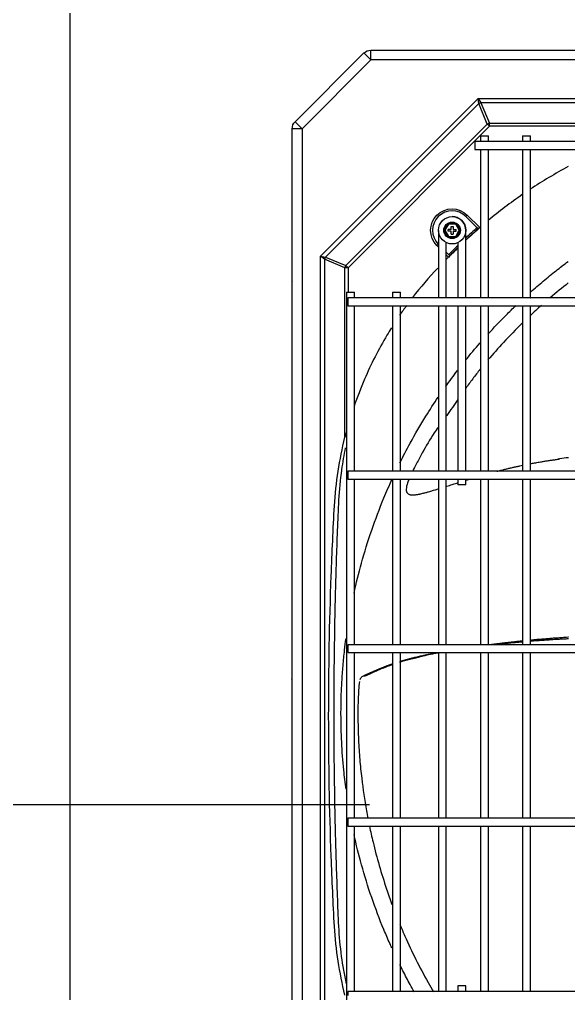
# Model space of a CAD drawing. Header units: millimetres. Extents: x 0 to 504600, y 0 to 118800.
# Drawn here: x 430673.9 to 430955, y 50773.3 to 51271.9 of the extents above; entities that cross this region are included whole.
import ezdxf

# ---------------------------------------------------------------- set-up
doc = ezdxf.new("R2010")
doc.units = ezdxf.units.MM
doc.header["$LTSCALE"] = 200
for name, color, linetype in [('LG-AIRCON', 240, 'Continuous'), ('PAD', 5, 'Continuous'), ('냉매배관평면도', 2, 'Continuous')]:
    doc.layers.add(name, color=color, linetype=linetype)

# ---------------------------------------------------------------- blocks, each defined once
blk = doc.blocks.new('UXB1', base_point=(168674.67, -72229.04))
at = {"layer": 'LG-AIRCON', "color": 0}
for p, q in [((168055, -71503.83), (168090.21, -71468.62)), ((168093.75, -71472.16), (168090.21, -71468.62)), ((168093.75, -71467.16), (169255.13, -71467.16)), ((168093.75, -71472.16), (168093.75, -71467.16)), ((168093.75, -71472.16), (168058.54, -71507.37)), ((169255.13, -71472.16), (168093.75, -71472.16)), ((168067.94, -71572.66), (168148.66, -71491.95)), ((168149.08, -71494.52), (168070.52, -71573.09)), ((168148.66, -71491.95), (169200.23, -71491.95)), ((168149.08, -71494.52), (168148.66, -71491.95)), ((168148.66, -71491.95), (168150.18, -71494.07)), ((168153.42, -71505), (168149.08, -71494.52)), ((168150.18, -71494.07), (168154.52, -71504.54)), ((169198.7, -71494.07), (168150.18, -71494.07)), ((168058.54, -71507.37), (168055, -71503.83)), ((168080.99, -71577.43), (168153.42, -71505)), ((168154.52, -71506.1), (168153.42, -71505)), ((168154.52, -71504.54), (168251.98, -71504.54)), ((168154.52, -71506.1), (168154.52, -71504.54)), ((168053.54, -72188.36), (168053.54, -71507.37)), ((168058.54, -71507.37), (168053.54, -71507.37)), ((168058.54, -71507.37), (168058.54, -72188.36)), ((168154.52, -71506.1), (168082.09, -71578.53)), ((168246.14, -71506.1), (168154.52, -71506.1)), ((169201.5, -71513.99), (168146.95, -71513.99)), ((168146.95, -71513.99), (168146.95, -71515.99)), ((168149.95, -71510.99), (168149.95, -71513.99)), ((168149.95, -71510.99), (168153.95, -71510.99)), ((168153.95, -71513.99), (168153.95, -71510.99)), ((168171.52, -71510.99), (168171.52, -71513.99)), ((168171.52, -71510.99), (168175.52, -71510.99)), ((168175.52, -71513.99), (168175.52, -71510.99)), ((168146.95, -71515.99), (168146.95, -71517.99)), ((168146.95, -71517.99), (169201.5, -71517.99)), ((168149.95, -71517.99), (168149.95, -71593.98)), ((168153.95, -71593.98), (168153.95, -71517.99)), ((168171.52, -71517.99), (168171.52, -71593.98)), ((168175.52, -71593.98), (168175.52, -71517.99)), ((168143.16, -71551.62), (168142.46, -71552.32)), ((168148.78, -71558.64), (168142.46, -71552.32)), ((168143.16, -71551.62), (168149.53, -71557.99)), ((168128.39, -71559.42), (168128.39, -71573.32)), ((168131.14, -71559.39), (168133.26, -71555.71)), ((168133.26, -71563.07), (168131.14, -71559.39)), ((168131.14, -71559.39), (168131.71, -71559.39)), ((168133.55, -71556.21), (168131.71, -71559.39)), ((168131.71, -71559.39), (168133.55, -71562.57)), ((168133.26, -71555.71), (168137.51, -71555.71)), ((168133.26, -71555.71), (168133.55, -71556.21)), ((168134.89, -71558.89), (168133.39, -71558.89)), ((168133.39, -71559.89), (168133.39, -71558.89)), ((168134.89, -71559.89), (168133.39, -71559.89)), ((168137.22, -71556.21), (168133.55, -71556.21)), ((168134.89, -71557.39), (168135.89, -71557.39)), ((168134.89, -71558.89), (168134.89, -71557.39)), ((168134.89, -71561.39), (168134.89, -71559.89)), ((168135.89, -71557.39), (168135.89, -71558.89)), ((168135.89, -71558.89), (168137.39, -71558.89)), ((168135.89, -71559.89), (168135.89, -71561.39)), ((168135.89, -71559.89), (168137.39, -71559.89)), ((168137.22, -71556.21), (168137.51, -71555.71)), ((168139.06, -71559.39), (168137.22, -71556.21)), ((168137.22, -71562.57), (168139.06, -71559.39)), ((168137.39, -71559.89), (168137.39, -71558.89)), ((168137.51, -71555.71), (168139.63, -71559.39)), ((168139.63, -71559.39), (168137.51, -71563.07)), ((168139.06, -71559.39), (168139.63, -71559.39)), ((168142.38, -71573.32), (168142.38, -71559.56)), ((168133.26, -71563.07), (168133.55, -71562.57)), ((168137.51, -71563.07), (168133.26, -71563.07)), ((168133.55, -71562.57), (168137.22, -71562.57)), ((168134.89, -71561.39), (168135.89, -71561.39)), ((168137.22, -71562.57), (168137.51, -71563.07)), ((168127.61, -71567.17), (168128.32, -71566.46)), ((168128.39, -71567.95), (168127.61, -71567.17)), ((168128.32, -71566.46), (168128.39, -71566.53)), ((168132.39, -71573.32), (168132.39, -71565.72)), ((168138.38, -71565.72), (168138.38, -71573.32)), ((168067.94, -72063.22), (168067.94, -71572.66)), ((168067.94, -71572.66), (168070.52, -71573.09)), ((168070.06, -71574.19), (168067.94, -71572.66)), ((168080.54, -71578.53), (168070.06, -71574.19)), ((168070.06, -71574.19), (168070.06, -72061.7)), ((168070.52, -71573.09), (168080.99, -71577.43)), ((168128.39, -71573.32), (168128.39, -71576.15)), ((168132.39, -71570.54), (168134.24, -71572.38)), ((168133.54, -71573.1), (168132.39, -71571.95)), ((168132.39, -71576.15), (168132.39, -71573.32)), ((168138.38, -71571.1), (168138.38, -71585.72)), ((168142.38, -71585.72), (168142.38, -71571.1)), ((168080.54, -71665.32), (168080.54, -71578.53)), ((168082.09, -71578.53), (168080.54, -71578.53)), ((168082.09, -71578.53), (168080.99, -71577.43)), ((168082.09, -71578.53), (168082.09, -71590.98)), ((168128.39, -71576.15), (168128.39, -71579.81)), ((168128.39, -71576.15), (168128.39, -71576.15)), ((168128.39, -71579.81), (168128.39, -71582.63)), ((168132.39, -71579.81), (168132.39, -71576.15)), ((168132.39, -71576.15), (168132.39, -71576.15)), ((168132.39, -71576.15), (168132.39, -71576.15)), ((168132.39, -71582.63), (168132.39, -71579.81)), ((168128.39, -71582.63), (168128.39, -71593.98)), ((168132.39, -71593.98), (168132.39, -71582.63)), ((168138.38, -71582.63), (168138.38, -71593.98)), ((168142.38, -71593.98), (168142.38, -71582.63)), ((168053.34, -71586.31), (168053.34, -71589.31)), ((168053.34, -71589.31), (168053.34, -71785.94)), ((168053.54, -71589.31), (168053.34, -71589.31)), ((168081.39, -71590.98), (168081.39, -72044.9)), ((168081.39, -71590.98), (168085.39, -71590.98)), ((169266.49, -71593.97), (168081.96, -71593.97)), ((168081.96, -71593.97), (168081.96, -71595.97)), ((168085.39, -71593.98), (168085.39, -71590.98)), ((168104.89, -71590.98), (168104.89, -71593.98)), ((168104.89, -71590.98), (168108.89, -71590.98)), ((168108.89, -71593.98), (168108.89, -71590.98)), ((168175.52, -71593.9), (168175.63, -71593.97)), ((168081.96, -71595.97), (168081.96, -71597.97)), ((168081.96, -71597.97), (169266.49, -71597.97)), ((168085.39, -71682.76), (168085.39, -71597.98)), ((168104.89, -71597.98), (168104.89, -71682.76)), ((168108.89, -71682.76), (168108.89, -71597.98)), ((168128.39, -71597.98), (168128.39, -71682.76)), ((168132.39, -71682.76), (168132.39, -71597.98)), ((168138.38, -71597.97), (168138.38, -71682.76)), ((168142.38, -71682.76), (168142.38, -71597.97)), ((168149.95, -71597.98), (168149.95, -71682.77)), ((168153.95, -71682.77), (168153.95, -71597.98)), ((168171.52, -71597.98), (168171.52, -71682.77)), ((168175.52, -71682.77), (168175.52, -71597.98)), ((169266.49, -71682.76), (168081.96, -71682.76)), ((168081.96, -71682.76), (168081.96, -71684.76)), ((168081.96, -71684.76), (168081.96, -71686.76)), ((168081.96, -71686.76), (169266.49, -71686.76)), ((168085.39, -71771.55), (168085.39, -71686.76)), ((168104.89, -71686.76), (168104.89, -71771.55)), ((168108.89, -71771.55), (168108.89, -71686.76)), ((168128.39, -71686.76), (168128.39, -71771.55)), ((168128.39, -71686.76), (168128.39, -71771.55)), ((168132.39, -71771.55), (168132.39, -71686.76)), ((168138.38, -71686.76), (168138.38, -71689.76)), ((168142.38, -71689.76), (168142.38, -71686.76)), ((168149.95, -71686.77), (168149.95, -71771.55)), ((168153.95, -71771.55), (168153.95, -71686.77)), ((168171.52, -71686.77), (168171.52, -71771.55)), ((168175.52, -71771.55), (168175.52, -71686.77)), ((169266.49, -71771.55), (168081.96, -71771.55)), ((168081.96, -71771.55), (168081.96, -71773.55)), ((168081.96, -71773.55), (168081.96, -71775.55)), ((168081.96, -71775.55), (169266.49, -71775.55)), ((168085.39, -71860.33), (168085.39, -71775.55)), ((168104.89, -71775.55), (168104.89, -71860.33)), ((168108.89, -71860.33), (168108.89, -71775.55)), ((168128.39, -71775.55), (168128.39, -71860.33)), ((168132.39, -71860.33), (168132.39, -71775.55)), ((168149.95, -71775.55), (168149.95, -71860.33)), ((168153.95, -71860.33), (168153.95, -71775.55)), ((168171.52, -71775.55), (168171.52, -71860.33)), ((168175.52, -71860.33), (168175.52, -71775.55)), ((168053.54, -71785.94), (168053.34, -71785.94)), ((168053.34, -71785.94), (168053.34, -71788.94)), ((169266.49, -71860.33), (168081.96, -71860.33)), ((168081.96, -71860.33), (168081.96, -71862.33)), ((168081.96, -71862.33), (168081.96, -71864.33)), ((168081.96, -71864.33), (169266.49, -71864.33)), ((168085.39, -71949.12), (168085.39, -71864.33)), ((168104.89, -71864.33), (168104.89, -71949.12)), ((168108.89, -71949.12), (168108.89, -71864.33)), ((168128.39, -71864.33), (168128.39, -71949.12)), ((168132.39, -71949.12), (168132.39, -71864.33)), ((168149.95, -71864.33), (168149.95, -71949.11)), ((168153.95, -71949.11), (168153.95, -71864.33)), ((168171.52, -71864.33), (168171.52, -71949.11)), ((168175.52, -71949.11), (168175.52, -71864.33)), ((168138.38, -71946.12), (168138.38, -71949.12)), ((168142.38, -71946.12), (168138.38, -71946.12)), ((168142.38, -71949.12), (168142.38, -71946.12)), ((169266.49, -71949.12), (168081.96, -71949.12)), ((168081.96, -71949.12), (168081.96, -71951.12))]:
    blk.add_line(p, q, dxfattribs=at)
for radius in [7, 4.25, 4.25]:
    blk.add_circle((168135.39, -71559.39), radius, dxfattribs=at)
at = {"layer": 'LG-AIRCON', "color": 0, "extrusion": (0, 0, -1)}
for centre, radius, start, end in [((-168093.75, -71472.16), 5, 45, 90), ((-168058.54, -71507.37), 5, 0, 45), ((-168135.39, -71559.39), 11, 315, 135), ((-168054.14, -71788.94), 0.8, 318.5895, 0)]:
    blk.add_arc(centre, radius, start, end, dxfattribs=at)
at = {"layer": 'LG-AIRCON', "color": 0}
for centre, radius, start, end in [((168135.39, -71559.39), 10, 45, 225), ((168054.14, -71586.31), 0.8, 138.5895, 180)]:
    blk.add_arc(centre, radius, start, end, dxfattribs=at)
for centre, major_axis in [((168150.18, -71495.62), (-2.03, -0.84)), ((168154.52, -71506.1), (-2.03, -0.84)), ((168071.62, -71574.19), (-0.84, -2.03)), ((168082.09, -71578.53), (-0.84, -2.03))]:
    blk.add_ellipse(centre, major_axis=major_axis, ratio=0.678598, start_param=4.438375, end_param=4.986403, dxfattribs=at)
for points in [[(168194.86, -71526.76), (168188.19, -71530.34), (168181.68, -71534.24), (168175.38, -71538.4)], [(168149.92, -71557.78), (168147.32, -71560.02), (168144.75, -71562.32), (168142.23, -71564.68)], [(168148.4, -71557.91), (168146.32, -71559.72), (168144.27, -71561.57), (168142.25, -71563.45)], [(168148.93, -71558.51), (168146.7, -71560.45), (168144.51, -71562.43), (168142.35, -71564.45)], [(168148.78, -71558.64), (168146.6, -71560.54), (168144.46, -71562.47), (168142.35, -71564.45)], [(168149.53, -71557.99), (168149.28, -71558.21), (168149.03, -71558.43), (168148.78, -71558.64)], [(168138.26, -71567.25), (168136.66, -71568.8), (168135.08, -71570.37), (168133.52, -71571.97)], [(168138.25, -71568.48), (168136.65, -71570.04), (168135.08, -71571.62), (168133.52, -71573.22)], [(168138.36, -71568.26), (168136.92, -71569.67), (168135.5, -71571.09), (168134.1, -71572.53)], [(168138.36, -71568.26), (168136.97, -71569.62), (168135.6, -71570.99), (168134.24, -71572.38)], [(168133.02, -71573.64), (168132.77, -71573.88), (168132.52, -71574.13), (168132.27, -71574.37)], [(168133.54, -71573.1), (168133.36, -71573.28), (168133.19, -71573.46), (168133.02, -71573.64)], [(168134.24, -71572.38), (168134, -71572.62), (168133.77, -71572.86), (168133.54, -71573.1)], [(168128.05, -71578.69), (168123.48, -71583.51), (168119.19, -71588.53), (168115.17, -71593.74)], [(168194.88, -71586.34), (168191.76, -71588.77), (168188.68, -71591.28), (168185.64, -71593.88)], [(168112, -71597.96), (168110.83, -71599.58), (168109.67, -71601.22), (168108.54, -71602.87)], [(168163.05, -71602.76), (168164.74, -71601.09), (168166.44, -71599.43), (168168.15, -71597.79)], [(168181.13, -71597.8), (168179.18, -71599.54), (168177.25, -71601.32), (168175.33, -71603.12)], [(168153.71, -71612.57), (168156.77, -71609.25), (168159.91, -71606.01), (168163.05, -71602.76)], [(168142.29, -71625.88), (168144.7, -71622.87), (168147.17, -71619.91), (168149.72, -71617.01)], [(168132.14, -71639.28), (168134.09, -71636.54), (168136.09, -71633.84), (168138.14, -71631.17)], [(168081.38, -71662.06), (168081.09, -71663.15), (168080.8, -71664.24), (168080.54, -71665.32)]]:
    blk.add_open_spline(points, degree=3, dxfattribs=at)
for points, knots in [([(168171.44, -71541.06), (168171.4, -71541.08), (168171.36, -71541.11), (168165.29, -71545.29), (168159.46, -71549.7), (168153.82, -71554.36)], [0, 0, 0, 0, 0.006395, 0.006395, 1, 1, 1, 1]), ([(168142.38, -71559.39), (168142.38, -71558.78), (168142.23, -71557.65), (168141.47, -71555.71), (168140.05, -71553.98), (168138.17, -71552.89), (168136.64, -71552.46), (168135.77, -71552.4), (168135.42, -71552.4)], [0, 0, 0, 0, 0.164287, 0.313707, 0.566616, 0.76053, 0.902583, 1, 1, 1, 1]), ([(168175.3, -71591.21), (168175.41, -71591.11), (168177.64, -71589.13), (168182.02, -71585.35), (168188.41, -71580.17), (168192.68, -71576.9), (168194.75, -71575.36)], [0, 0, 0, 0, 0.017533, 0.356451, 0.69177, 1, 1, 1, 1]), ([(168104.3, -71609.36), (168103.53, -71610.59), (168102.78, -71611.84), (168097.75, -71620.3), (168093.88, -71627.87), (168088.59, -71640.18), (168086.81, -71644.8), (168085.21, -71649.49)], [0, 0, 0, 0, 0.098577, 0.098577, 0.666537, 0.666537, 1, 1, 1, 1]), ([(168171.33, -71606.97), (168168.08, -71610.15), (168162.13, -71616.25), (168156.35, -71622.67), (168153.74, -71625.72)], [0, 0, 0, 0, 0.536431, 1, 1, 1, 1]), ([(168149.78, -71630.49), (168148.47, -71632.11), (168145.95, -71635.35), (168143.52, -71638.68), (168142.34, -71640.34)], [0, 0, 0, 0, 0.50822, 1, 1, 1, 1]), ([(168108.63, -71678.47), (168110.32, -71675.06), (168114.54, -71666.97), (168121.1, -71655.73), (168126.11, -71648.01), (168128.3, -71644.79)], [0, 0, 0, 0, 0.29252, 0.701104, 1, 1, 1, 1]), ([(168138.38, -71645.98), (168136.49, -71648.7), (168134.51, -71651.56), (168132.47, -71654.39), (168132.39, -71654.51)], [0, 0, 0, 0, 0.95904, 1, 1, 1, 1]), ([(168128.35, -71660.09), (168127.64, -71661.1), (168124.69, -71665.33), (168120.97, -71671.56), (168117.48, -71678.2), (168115.87, -71681.39), (168115.21, -71682.73)], [0, 0, 0, 0, 0.141815, 0.593329, 0.830923, 1, 1, 1, 1]), ([(168072.18, -71808.1), (168072.18, -71784.13), (168072.62, -71760.17), (168073.71, -71730.24), (168073.96, -71724.26), (168074.51, -71712.31), (168074.78, -71706.33), (168075.88, -71688.47), (168077.68, -71676.78), (168080.54, -71665.32)], [0, 0, 0, 0, 0.5, 0.5, 0.625, 0.625, 0.75, 0.75, 1, 1, 1, 1]), ([(168080.69, -71670.66), (168079.94, -71674.39), (168079.3, -71678.15), (168078.06, -71687.09), (168077.55, -71692.3), (168076.96, -71702.7), (168076.8, -71707.91), (168076.19, -71723.53), (168075.86, -71733.95), (168075.06, -71765.21), (168074.78, -71786.06), (168074.78, -71806.9)], [0, 0, 0, 0, 0.084354, 0.084354, 0.19881, 0.19881, 0.313265, 0.313265, 0.542177, 0.542177, 1, 1, 1, 1]), ([(168158.35, -71682.75), (168159.02, -71682.58), (168160.07, -71682.31), (168161.7, -71681.9), (168163.21, -71681.53), (168164.93, -71681.11), (168166.67, -71680.71), (168168.4, -71680.32), (168170, -71679.97), (168171.03, -71679.75), (168171.48, -71679.65)], [0, 0, 0, 0, 0.15983, 0.246701, 0.377006, 0.507312, 0.637617, 0.767923, 0.898228, 1, 1, 1, 1]), ([(168175.49, -71678.85), (168176.21, -71678.71), (168177.32, -71678.5), (168179.21, -71678.16), (168180.97, -71677.85), (168182.94, -71677.53), (168184.74, -71677.25), (168186.56, -71676.99), (168188.38, -71676.73), (168189.59, -71676.58), (168190.2, -71676.5)], [0, 0, 0, 0, 0.150864, 0.231719, 0.393427, 0.514709, 0.635991, 0.757272, 0.878554, 1, 1, 1, 1]), ([(168189.68, -71676.44), (168189.97, -71676.38), (168191.72, -71676.04), (168193.49, -71675.78), (168194.97, -71675.61)], [0, 0, 0, 0, 0.168799, 1, 1, 1, 1]), ([(168085.18, -71745.11), (168086.3, -71739.99), (168090.4, -71723.45), (168097.12, -71703.93), (168103.25, -71689.86), (168104.73, -71686.63)], [0, 0, 0, 0, 0.254796, 0.827092, 1, 1, 1, 1]), ([(168113.33, -71686.74), (168113.18, -71687.09), (168112.59, -71688.52), (168111.95, -71690.46), (168111.87, -71692.48), (168112.11, -71693.4), (168112.46, -71693.97), (168112.91, -71694.41), (168113.31, -71694.59), (168113.62, -71694.67)], [0, 0, 0, 0, 0.125875, 0.501642, 0.656556, 0.790033, 0.847053, 0.89779, 1, 1, 1, 1]), ([(168132.5, -71690.43), (168132.55, -71690.41), (168133.06, -71690.25), (168134.04, -71689.94), (168135.3, -71689.54), (168136.53, -71689.15), (168137.52, -71688.84), (168138.19, -71688.63), (168138.38, -71688.57)], [0, 0, 0, 0, 0.02815, 0.268086, 0.508023, 0.66798, 0.907917, 1, 1, 1, 1]), ([(168142.38, -71687.32), (168142.69, -71687.23), (168143.35, -71687.03), (168144.02, -71686.82), (168144.38, -71686.71), (168144.4, -71686.7)], [0, 0, 0, 0, 0.464341, 0.973106, 1, 1, 1, 1]), ([(168113.5, -71694.63), (168113.64, -71694.68), (168113.9, -71694.74), (168114.2, -71694.79), (168114.65, -71694.83), (168115.02, -71694.84), (168115.46, -71694.84), (168115.97, -71694.81), (168116.42, -71694.77), (168117.02, -71694.69), (168117.54, -71694.61), (168118.18, -71694.5), (168118.78, -71694.38), (168119.54, -71694.21), (168120.33, -71694.03), (168121.14, -71693.83), (168121.87, -71693.64), (168122.61, -71693.44), (168123.49, -71693.19), (168124.4, -71692.93), (168125.46, -71692.62), (168126.41, -71692.33), (168127.38, -71692.03), (168128, -71691.84), (168128.33, -71691.74), (168128.38, -71691.73)], [0, 0, 0, 0, 0.061068, 0.102482, 0.143896, 0.18531, 0.226724, 0.268138, 0.309552, 0.350965, 0.392379, 0.433793, 0.475207, 0.516621, 0.578742, 0.620156, 0.66157, 0.702984, 0.744398, 0.806519, 0.847933, 0.910054, 0.951468, 0.992881, 1, 1, 1, 1]), ([(168142.38, -71689.76), (168142.38, -71689.76), (168142.36, -71689.76), (168142.28, -71689.76), (168142.19, -71689.76), (168141.95, -71689.76), (168141.79, -71689.76), (168141.44, -71689.76), (168141.24, -71689.76), (168140.81, -71689.76), (168140.58, -71689.76), (168140.14, -71689.76), (168139.91, -71689.76), (168139.49, -71689.76), (168139.29, -71689.76), (168138.94, -71689.76), (168138.79, -71689.76), (168138.56, -71689.76), (168138.47, -71689.76), (168138.4, -71689.76), (168138.38, -71689.76), (168138.38, -71689.76)], [0, 0, 0, 0, 0.072796, 0.072796, 0.180355, 0.180355, 0.287914, 0.287914, 0.395473, 0.395473, 0.503031, 0.503031, 0.61059, 0.61059, 0.718149, 0.718149, 0.825708, 0.825708, 0.933267, 0.933267, 1, 1, 1, 1]), ([(168078.49, -71806.9), (168078.51, -71804.16), (168078.55, -71798.67), (168078.92, -71790.49), (168079.49, -71782.36), (168080.23, -71774.98), (168080.81, -71770.31), (168081.08, -71768.33)], [0, 0, 0, 0, 0.213165, 0.424969, 0.635409, 0.844484, 1, 1, 1, 1]), ([(168195.01, -71767.67), (168194.95, -71767.68), (168193.73, -71767.77), (168191.7, -71767.98), (168189.57, -71768.13), (168187.83, -71768.2), (168186.2, -71768.28), (168184.09, -71768.56), (168181.77, -71768.7), (168179.59, -71768.84), (168177.56, -71769.04), (168176.26, -71769.19), (168175.48, -71769.28)], [0, 0, 0, 0, 0.008799, 0.183646, 0.34505, 0.408603, 0.460825, 0.566791, 0.701254, 0.778856, 0.862109, 1, 1, 1, 1]), ([(168194.92, -71768.53), (168194.63, -71768.55), (168193.68, -71768.6), (168192.42, -71768.66), (168190.8, -71768.75), (168189.36, -71768.84), (168187.74, -71768.93), (168186.13, -71769.03), (168184.68, -71769.13), (168183.06, -71769.23), (168181.59, -71769.34), (168179.95, -71769.45), (168178.48, -71769.56), (168177.03, -71769.67), (168176.07, -71769.75), (168175.58, -71769.79), (168175.57, -71769.79)], [0, 0, 0, 0, 0.043677, 0.144139, 0.194371, 0.294833, 0.370179, 0.445526, 0.545988, 0.596219, 0.696681, 0.772028, 0.847375, 0.922721, 0.998068, 1, 1, 1, 1]), ([(168171.54, -71769.64), (168171.33, -71769.65), (168170.75, -71769.69), (168169.27, -71769.83), (168167.09, -71770.19), (168164.54, -71770.38), (168162.26, -71770.61), (168159.97, -71770.91), (168157.7, -71771.24), (168155.79, -71771.43), (168154.77, -71771.55)], [0, 0, 0, 0, 0.037568, 0.099793, 0.235444, 0.406173, 0.503648, 0.608785, 0.82508, 1, 1, 1, 1]), ([(168171.54, -71770.12), (168171.32, -71770.14), (168170.47, -71770.22), (168169.31, -71770.32), (168167.74, -71770.46), (168166.32, -71770.59), (168164.73, -71770.75), (168163.3, -71770.89), (168161.88, -71771.03), (168160.32, -71771.19), (168158.94, -71771.34), (168157.82, -71771.46), (168157.31, -71771.52), (168157.1, -71771.54)], [0, 0, 0, 0, 0.045948, 0.175933, 0.240925, 0.370909, 0.468398, 0.565886, 0.663374, 0.760863, 0.890847, 0.955839, 1, 1, 1, 1]), ([(168128.34, -71775.71), (168127.69, -71775.84), (168125.53, -71776.3), (168123.42, -71776.7), (168119.92, -71777.47), (168117.88, -71778.1), (168115.51, -71778.61), (168113.7, -71779.01), (168111.89, -71779.48), (168110.42, -71779.91), (168109.47, -71780.2), (168108.87, -71780.38), (168108.56, -71780.47), (168108.4, -71780.52)], [0, 0, 0, 0, 0.098734, 0.346332, 0.396322, 0.571696, 0.645977, 0.72631, 0.812723, 0.903867, 0.955533, 0.977657, 1, 1, 1, 1]), ([(168128.32, -71775.62), (168128.1, -71775.66), (168127.32, -71775.81), (168126.27, -71776), (168124.9, -71776.26), (168123.81, -71776.47), (168122.46, -71776.75), (168121.38, -71776.97), (168120.18, -71777.22), (168119.11, -71777.45), (168117.92, -71777.72), (168116.74, -71778), (168115.69, -71778.25), (168114.64, -71778.5), (168113.59, -71778.77), (168112.56, -71779.04), (168111.55, -71779.31), (168110.55, -71779.59), (168109.62, -71779.86), (168109.07, -71780.02), (168108.89, -71780.07)], [0, 0, 0, 0, 0.032531, 0.11396, 0.154675, 0.236104, 0.276818, 0.358248, 0.398962, 0.460034, 0.521106, 0.582177, 0.643249, 0.683964, 0.745036, 0.806107, 0.846822, 0.907894, 0.968965, 1, 1, 1, 1]), ([(168104.89, -71781.7), (168104.38, -71781.88), (168101.8, -71782.82), (168098.38, -71784.21), (168094.8, -71785.77), (168093.01, -71786.66), (168091.89, -71787.2), (168091.01, -71787.52), (168090.09, -71787.6), (168089.64, -71787.69), (168089.45, -71787.71)], [0, 0, 0, 0, 0.085996, 0.432677, 0.579521, 0.710147, 0.777201, 0.826739, 0.904569, 1, 1, 1, 1]), ([(168104.89, -71781.37), (168104.61, -71781.46), (168104, -71781.68), (168103.16, -71781.98), (168102.37, -71782.27), (168101.59, -71782.57), (168100.82, -71782.87), (168099.96, -71783.21), (168099.22, -71783.51), (168098.49, -71783.81), (168097.88, -71784.06), (168097.28, -71784.32), (168096.6, -71784.6), (168095.93, -71784.89), (168095.28, -71785.17), (168094.76, -71785.39), (168094.21, -71785.63), (168093.75, -71785.83), (168093.22, -71786.07), (168092.81, -71786.25), (168092.33, -71786.45), (168091.92, -71786.63), (168091.57, -71786.79), (168091.2, -71786.95), (168091.04, -71787.02), (168090.99, -71787.04)], [0, 0, 0, 0, 0.047147, 0.107974, 0.148526, 0.189077, 0.249904, 0.290456, 0.351283, 0.391834, 0.432386, 0.472937, 0.513489, 0.574316, 0.614867, 0.655419, 0.69597, 0.736522, 0.777073, 0.817625, 0.858176, 0.898727, 0.939279, 0.97983, 1, 1, 1, 1]), ([(168090.79, -71787.13), (168090.47, -71787.3), (168089.83, -71787.66), (168089.09, -71788.07), (168088.6, -71788.62), (168088.26, -71789.13), (168088.12, -71789.41)], [0, 0, 0, 0, 0.181976, 0.413188, 0.708779, 1, 1, 1, 1]), ([(168087.9, -71790.27), (168087.61, -71793.3), (168087.18, -71799.23), (168087.12, -71809.24), (168087.36, -71819.57), (168088.06, -71830.21), (168089.27, -71842.26), (168090.75, -71852.25), (168092.02, -71859.06), (168092.27, -71860.33)], [0, 0, 0, 0, 0.125694, 0.246952, 0.424132, 0.567334, 0.705272, 0.945108, 1, 1, 1, 1]), ([(168080.54, -71950.89), (168077.66, -71939.35), (168075.87, -71927.64), (168074.77, -71909.79), (168074.51, -71903.82), (168073.96, -71891.89), (168073.71, -71885.92), (168072.62, -71856.05), (168072.18, -71832.07), (168072.18, -71808.1)], [0, 0, 0, 0, 0.25, 0.25, 0.375, 0.375, 0.5, 0.5, 1, 1, 1, 1]), ([(168074.78, -71806.9), (168074.78, -71827.63), (168075.05, -71848.36), (168075.85, -71879.43), (168076.18, -71889.79), (168076.77, -71905.32), (168076.94, -71910.5), (168077.49, -71920.83), (168077.97, -71925.95), (168079.3, -71935.74), (168080.11, -71940.41), (168081.09, -71945.05)], [0, 0, 0, 0, 0.44833, 0.44833, 0.672495, 0.672495, 0.784577, 0.784577, 0.89666, 0.89666, 1, 1, 1, 1]), ([(168081.08, -71845.46), (168080.64, -71842.21), (168079.7, -71834.2), (168078.7, -71821.34), (168078.56, -71811.73), (168078.49, -71806.9)], [0, 0, 0, 0, 0.254972, 0.625378, 1, 1, 1, 1]), ([(168104.6, -71926.88), (168104.23, -71926.07), (168102.81, -71922.92), (168096.81, -71908.98), (168090.42, -71890.42), (168086.32, -71873.9), (168085.19, -71868.74)], [0, 0, 0, 0, 0.043362, 0.168663, 0.74173, 1, 1, 1, 1]), ([(168093.07, -71864.33), (168093.64, -71867.06), (168096.04, -71877.79), (168099.88, -71891.17), (168103.65, -71901.83), (168104.61, -71904.44)], [0, 0, 0, 0, 0.204786, 0.80511, 1, 1, 1, 1]), ([(168108.65, -71914.72), (168109.48, -71916.69), (168113.75, -71926.65), (168119.5, -71938.17), (168124.93, -71947.6), (168125.86, -71949.17)], [0, 0, 0, 0, 0.170646, 0.861893, 1, 1, 1, 1]), ([(168116.02, -71949.25), (168115.3, -71947.99), (168113.32, -71944.43), (168110.87, -71939.79), (168109.15, -71936.39), (168108.62, -71935.33)], [0, 0, 0, 0, 0.275017, 0.774969, 1, 1, 1, 1])]:
    blk.add_open_spline(points, degree=3, knots=knots, dxfattribs=at)

msp = doc.modelspace()

# ---------------------------------------------------------------- linework, layer by layer
at = {"layer": 'PAD'}
msp.add_lwpolyline([(430699.72, 52719.58), (430699.72, 50319.58), (435499.39, 50319.58), (435499.39, 52719.58)], close=True, dxfattribs=at)
at = {"layer": '냉매배관평면도'}
msp.add_lwpolyline([(430853.08, 50869.84), (430088.59, 50869.84), (429419.85, 50869.84), (429419.85, 55935.83)], dxfattribs=at)

# ---------------------------------------------------------------- block references
at = {"layer": 'LG-AIRCON', "color": 7}
msp.add_blockref('UXB1', (431434.71, 50494.32), dxfattribs=at)

doc.saveas('drawing.dxf')
